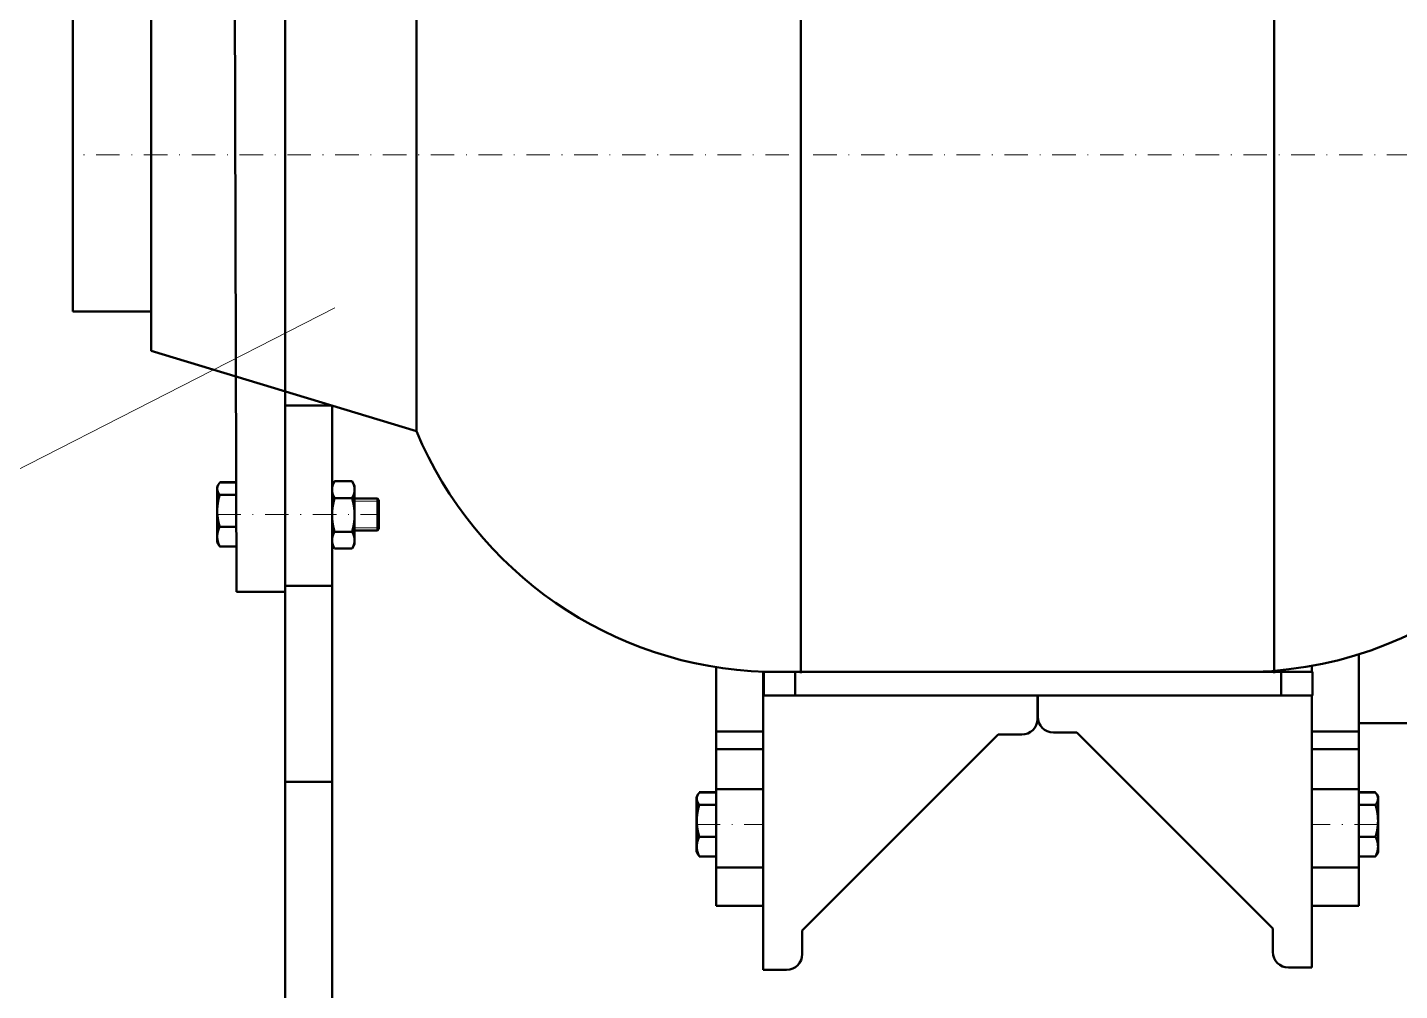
# Model space of a CAD drawing. Header units: inches. Extents: x -122986 to 27550, y -4965 to 6170.
# Drawn here: x 2297.1 to 2472.2, y 565.4 to 688.3 of the extents above; entities that cross this region are included whole.
import ezdxf

# ---------------------------------------------------------------- set-up
doc = ezdxf.new("R2010")
doc.units = ezdxf.units.IN
doc.header["$LTSCALE"] = 2
doc.header["$MEASUREMENT"] = 0
doc.linetypes.add('DASHDOT', pattern=[1, 0.5, -0.25, 0, -0.25])
for name, color, linetype, lineweight in [('1 mãnh', 7, 'Continuous', 5), ('1 Đường Tâm', 50, 'DASHDOT', 9), ('1 Đậm', 7, 'Continuous', 50)]:
    doc.layers.add(name, color=color, linetype=linetype, lineweight=lineweight)

msp = doc.modelspace()

# ---------------------------------------------------------------- linework, layer by layer
at = {"layer": '1 mãnh', "lineweight": 13, "ltscale": 15}
msp.add_line((2336.362, 652.493), (2239.22, 602.851), dxfattribs=at)
at = {"layer": '1 mãnh', "lineweight": 13}
for p, q in [((2341.983, 627.829), (2338.877, 627.829)), ((2341.983, 624.412), (2338.877, 624.412))]:
    msp.add_line(p, q, dxfattribs=at)
at = {"layer": '1 Đường Tâm', "lineweight": 9, "ltscale": 3}
for p, q in [((2565.095, 672.01), (2302.908, 672.01)), ((2321.347, 626.121), (2341.983, 626.121)), ((2382.504, 586.575), (2391.002, 586.575)), ((2469.463, 586.575), (2461.037, 586.575))]:
    msp.add_line(p, q, dxfattribs=at)
at = {"layer": '1 Đậm', "lineweight": 50}
for p, q in [((2395.797, 605.892), (2395.797, 737.842)), ((2456.207, 605.892), (2456.207, 737.842)), ((2330.002, 617.01), (2330.002, 727.01)), ((2312.908, 647.01), (2312.908, 697.01)), ((2302.908, 652.01), (2302.908, 692.01)), ((2302.908, 652.01), (2312.908, 652.01)), ((2336.002, 617.01), (2336.002, 640.01)), ((2336.33, 630.352), (2335.999, 629.777)), ((2338.545, 630.352), (2336.33, 630.352)), ((2338.545, 630.352), (2338.877, 629.777)), ((2321.515, 629.966), (2321.347, 629.674)), ((2321.347, 629.405), (2321.347, 629.674)), ((2321.347, 629.405), (2321.347, 626.588)), ((2321.664, 630.224), (2323.784, 630.224)), ((2321.664, 630.189), (2323.784, 630.189)), ((2321.664, 628.622), (2323.784, 628.622)), ((2338.877, 629.777), (2338.877, 629.28)), ((2338.877, 629.28), (2338.877, 626.063)), ((2338.545, 628.207), (2336.33, 628.207)), ((2341.78, 628.157), (2338.877, 628.157)), ((2341.983, 627.953), (2341.78, 628.157)), ((2341.78, 624.084), (2341.78, 628.157)), ((2341.983, 627.953), (2341.983, 624.288)), ((2321.347, 626.588), (2321.347, 623.303)), ((2338.877, 626.063), (2338.877, 622.847)), ((2321.347, 623.303), (2321.347, 622.567)), ((2321.664, 624.554), (2323.784, 624.554)), ((2338.545, 623.919), (2336.33, 623.919)), ((2338.877, 624.084), (2341.78, 624.084)), ((2341.78, 624.084), (2341.983, 624.288)), ((2321.347, 622.567), (2321.515, 622.275)), ((2321.664, 622.053), (2323.784, 622.053)), ((2321.664, 622.017), (2323.784, 622.017)), ((2335.999, 622.35), (2336.33, 621.775)), ((2338.545, 621.775), (2336.33, 621.775)), ((2338.877, 622.35), (2338.545, 621.775)), ((2338.877, 622.35), (2338.877, 622.847)), ((2336.002, 617.01), (2330.002, 617.01)), ((2330.002, 592.01), (2330.002, 617.01)), ((2336.002, 592.01), (2336.002, 617.01)), ((2467.002, 608.282), (2467.002, 598.443)), ((2385.002, 606.638), (2385.002, 598.443)), ((2391.002, 606.045), (2391.002, 603.035)), ((2391.103, 603.035), (2391.103, 606.035)), ((2391.103, 606.035), (2395.103, 606.035)), ((2395.103, 606.035), (2395.103, 603.035)), ((2395.103, 606.035), (2457.103, 606.035)), ((2457.103, 603.035), (2457.103, 606.035)), ((2457.103, 606.035), (2461.103, 606.035)), ((2461.002, 606.808), (2461.002, 606.035)), ((2461.103, 606.035), (2461.103, 603.035)), ((2391.002, 603.035), (2391.002, 568.035)), ((2391.002, 603.035), (2391.103, 603.035)), ((2395.103, 603.035), (2391.103, 603.035)), ((2395.103, 603.035), (2457.103, 603.035)), ((2426.002, 603.035), (2426.002, 600.035)), ((2426.037, 603.035), (2426.037, 600.312)), ((2461.103, 603.035), (2457.103, 603.035)), ((2461.037, 603.035), (2461.037, 568.312)), ((2467.002, 599.51), (2476.002, 599.51)), ((2391.002, 598.443), (2385.002, 598.443)), ((2385.002, 598.443), (2385.002, 596.992)), ((2421.002, 598.035), (2396.002, 573.035)), ((2421.002, 598.035), (2424.002, 598.035)), ((2428.037, 598.312), (2431.037, 598.312)), ((2456.037, 573.312), (2431.037, 598.312)), ((2467.002, 598.443), (2461.037, 598.443)), ((2467.002, 598.443), (2467.002, 596.992)), ((2385.002, 596.992), (2385.002, 596.174)), ((2391.002, 596.174), (2385.002, 596.174)), ((2385.002, 596.174), (2385.002, 591.083)), ((2467.002, 596.174), (2461.037, 596.174)), ((2467.002, 596.992), (2467.002, 596.174)), ((2467.002, 596.174), (2467.002, 591.083)), ((2336.002, 592.01), (2330.002, 592.01)), ((2330.002, 562.742), (2330.002, 592.01)), ((2336.002, 562.742), (2336.002, 592.01)), ((2382.504, 586.075), (2382.504, 590.075)), ((2382.709, 590.421), (2382.54, 590.129)), ((2382.54, 589.86), (2382.54, 590.129)), ((2382.858, 590.679), (2384.977, 590.679)), ((2382.858, 590.643), (2384.977, 590.643)), ((2384.977, 590.679), (2384.977, 590.643)), ((2391.002, 591.083), (2385.002, 591.083)), ((2385.002, 591.083), (2385.002, 581.085)), ((2467.002, 591.083), (2461.037, 591.083)), ((2467.002, 591.083), (2467.002, 581.085)), ((2467.026, 590.679), (2467.026, 590.643)), ((2469.146, 590.679), (2467.026, 590.679)), ((2469.146, 590.643), (2467.026, 590.643)), ((2469.295, 590.421), (2469.463, 590.129)), ((2469.463, 589.86), (2469.463, 590.129)), ((2382.54, 589.86), (2382.54, 587.042)), ((2382.858, 589.077), (2384.977, 589.077)), ((2469.146, 589.077), (2467.026, 589.077)), ((2469.463, 589.86), (2469.463, 587.042)), ((2382.54, 587.042), (2382.54, 583.758)), ((2469.463, 587.042), (2469.463, 583.758)), ((2382.504, 583.075), (2382.504, 586.075)), ((2382.858, 585.008), (2384.977, 585.008)), ((2469.146, 585.008), (2467.026, 585.008)), ((2382.54, 583.758), (2382.54, 583.022)), ((2469.463, 583.758), (2469.463, 583.022)), ((2382.54, 583.022), (2382.709, 582.73)), ((2382.858, 582.507), (2384.977, 582.507)), ((2382.858, 582.472), (2384.977, 582.472)), ((2384.977, 582.507), (2384.977, 582.472)), ((2467.026, 582.507), (2467.026, 582.472)), ((2469.146, 582.507), (2467.026, 582.507)), ((2469.146, 582.472), (2467.026, 582.472)), ((2469.463, 583.022), (2469.295, 582.73)), ((2391.002, 581.085), (2385.002, 581.085)), ((2385.002, 581.085), (2385.002, 576.178)), ((2467.002, 581.085), (2461.037, 581.085)), ((2467.002, 581.085), (2467.002, 576.178)), ((2385.002, 576.177), (2391.002, 576.177)), ((2461.037, 576.177), (2467.002, 576.177)), ((2396.002, 570.035), (2396.002, 573.035)), ((2456.037, 573.312), (2456.037, 570.312)), ((2391.002, 568.035), (2394.002, 568.035)), ((2461.037, 568.312), (2458.037, 568.312))]:
    msp.add_line(p, q, dxfattribs=at)
at = {"layer": '1 Đậm', "lineweight": 50, "ltscale": 15}
for q in [(2323.51, 727.748), (2329.915, 616.255)]:
    msp.add_line((2323.823, 616.238), q, dxfattribs=at)
at = {"layer": '1 Đậm', "ltscale": 15}
for p, q in [((2346.767, 707.273), (2346.767, 636.747)), ((2312.908, 647.01), (2346.767, 636.747)), ((2336.002, 640.01), (2330.002, 640.01))]:
    msp.add_line(p, q, dxfattribs=at)
at = {"layer": '1 Đậm', "lineweight": 50}
for points in [[(2335.999, 629.28), (2335.999, 629.301), (2335.999, 629.323), (2336, 629.345), (2336.001, 629.367), (2336.002, 629.389), (2336.004, 629.411), (2336.006, 629.433), (2336.008, 629.454), (2336.011, 629.476), (2336.013, 629.498), (2336.017, 629.52), (2336.02, 629.541), (2336.024, 629.563), (2336.027, 629.585), (2336.032, 629.606), (2336.036, 629.628), (2336.041, 629.65), (2336.046, 629.671), (2336.051, 629.693), (2336.057, 629.714), (2336.063, 629.736), (2336.069, 629.757), (2336.075, 629.779), (2336.081, 629.8), (2336.088, 629.822), (2336.095, 629.843), (2336.103, 629.865), (2336.11, 629.886), (2336.118, 629.907), (2336.126, 629.929), (2336.134, 629.95), (2336.143, 629.971), (2336.151, 629.993), (2336.16, 630.014), (2336.169, 630.035), (2336.179, 630.056), (2336.188, 630.077), (2336.198, 630.099), (2336.208, 630.12), (2336.218, 630.141), (2336.229, 630.162), (2336.239, 630.183), (2336.25, 630.204), (2336.261, 630.225), (2336.272, 630.246), (2336.283, 630.268), (2336.295, 630.289), (2336.307, 630.31), (2336.318, 630.331), (2336.33, 630.352)], [(2338.877, 629.28), (2338.877, 629.301), (2338.876, 629.323), (2338.876, 629.345), (2338.875, 629.367), (2338.873, 629.389), (2338.872, 629.411), (2338.87, 629.433), (2338.868, 629.454), (2338.865, 629.476), (2338.862, 629.498), (2338.859, 629.52), (2338.856, 629.541), (2338.852, 629.563), (2338.848, 629.585), (2338.844, 629.606), (2338.84, 629.628), (2338.835, 629.65), (2338.83, 629.671), (2338.825, 629.693), (2338.819, 629.714), (2338.813, 629.736), (2338.807, 629.757), (2338.801, 629.779), (2338.794, 629.8), (2338.787, 629.822), (2338.78, 629.843), (2338.773, 629.865), (2338.766, 629.886), (2338.758, 629.907), (2338.75, 629.929), (2338.742, 629.95), (2338.733, 629.971), (2338.724, 629.993), (2338.715, 630.014), (2338.706, 630.035), (2338.697, 630.056), (2338.687, 630.077), (2338.678, 630.099), (2338.668, 630.12), (2338.658, 630.141), (2338.647, 630.162), (2338.637, 630.183), (2338.626, 630.204), (2338.615, 630.225), (2338.604, 630.246), (2338.592, 630.268), (2338.581, 630.289), (2338.569, 630.31), (2338.557, 630.331), (2338.545, 630.352)], [(2321.347, 629.405), (2321.347, 629.421), (2321.347, 629.437), (2321.348, 629.453), (2321.349, 629.469), (2321.35, 629.484), (2321.352, 629.5), (2321.354, 629.516), (2321.356, 629.532), (2321.358, 629.548), (2321.361, 629.564), (2321.364, 629.579), (2321.367, 629.595), (2321.37, 629.611), (2321.374, 629.627), (2321.378, 629.643), (2321.382, 629.658), (2321.387, 629.674), (2321.391, 629.69), (2321.396, 629.706), (2321.402, 629.721), (2321.407, 629.737), (2321.413, 629.753), (2321.419, 629.768), (2321.425, 629.784), (2321.432, 629.8), (2321.439, 629.816), (2321.446, 629.831), (2321.453, 629.847), (2321.46, 629.863), (2321.468, 629.878), (2321.476, 629.894), (2321.484, 629.91), (2321.492, 629.925), (2321.501, 629.941), (2321.51, 629.956), (2321.519, 629.972), (2321.528, 629.988), (2321.537, 630.003), (2321.547, 630.019), (2321.557, 630.034), (2321.567, 630.05), (2321.577, 630.066), (2321.587, 630.081), (2321.598, 630.096), (2321.608, 630.112), (2321.619, 630.127), (2321.63, 630.143), (2321.641, 630.158), (2321.653, 630.173), (2321.664, 630.189)], [(2321.347, 629.405), (2321.347, 629.389), (2321.347, 629.373), (2321.348, 629.357), (2321.349, 629.341), (2321.35, 629.326), (2321.352, 629.31), (2321.354, 629.294), (2321.356, 629.278), (2321.358, 629.262), (2321.361, 629.246), (2321.364, 629.23), (2321.367, 629.214), (2321.371, 629.198), (2321.374, 629.182), (2321.378, 629.166), (2321.383, 629.15), (2321.387, 629.134), (2321.392, 629.118), (2321.397, 629.102), (2321.403, 629.086), (2321.408, 629.071), (2321.414, 629.055), (2321.42, 629.039), (2321.426, 629.023), (2321.433, 629.008), (2321.44, 628.992), (2321.447, 628.976), (2321.454, 628.961), (2321.462, 628.945), (2321.469, 628.929), (2321.477, 628.914), (2321.485, 628.898), (2321.494, 628.883), (2321.502, 628.867), (2321.511, 628.852), (2321.52, 628.836), (2321.529, 628.821), (2321.538, 628.805), (2321.548, 628.79), (2321.557, 628.774), (2321.567, 628.759), (2321.577, 628.744), (2321.588, 628.728), (2321.598, 628.713), (2321.609, 628.698), (2321.619, 628.683), (2321.63, 628.667), (2321.642, 628.652), (2321.653, 628.637), (2321.664, 628.622)], [(2321.347, 626.588), (2321.347, 626.629), (2321.347, 626.671), (2321.348, 626.712), (2321.349, 626.754), (2321.35, 626.795), (2321.352, 626.837), (2321.354, 626.878), (2321.356, 626.919), (2321.358, 626.961), (2321.361, 627.002), (2321.364, 627.043), (2321.367, 627.085), (2321.371, 627.126), (2321.374, 627.167), (2321.378, 627.208), (2321.383, 627.249), (2321.387, 627.29), (2321.392, 627.331), (2321.397, 627.372), (2321.402, 627.413), (2321.408, 627.453), (2321.414, 627.494), (2321.42, 627.535), (2321.426, 627.576), (2321.432, 627.616), (2321.439, 627.657), (2321.446, 627.698), (2321.453, 627.738), (2321.461, 627.779), (2321.469, 627.819), (2321.476, 627.86), (2321.484, 627.9), (2321.493, 627.94), (2321.501, 627.981), (2321.51, 628.021), (2321.519, 628.061), (2321.528, 628.101), (2321.538, 628.142), (2321.547, 628.182), (2321.557, 628.222), (2321.567, 628.262), (2321.577, 628.302), (2321.587, 628.342), (2321.598, 628.382), (2321.608, 628.422), (2321.619, 628.462), (2321.63, 628.502), (2321.641, 628.542), (2321.653, 628.582), (2321.664, 628.622)], [(2336.33, 628.207), (2336.318, 628.229), (2336.306, 628.25), (2336.295, 628.271), (2336.283, 628.292), (2336.272, 628.313), (2336.261, 628.334), (2336.25, 628.355), (2336.239, 628.376), (2336.228, 628.397), (2336.218, 628.419), (2336.208, 628.44), (2336.198, 628.461), (2336.188, 628.482), (2336.178, 628.503), (2336.169, 628.525), (2336.16, 628.546), (2336.151, 628.567), (2336.142, 628.588), (2336.134, 628.61), (2336.126, 628.631), (2336.118, 628.652), (2336.11, 628.674), (2336.102, 628.695), (2336.095, 628.717), (2336.088, 628.738), (2336.081, 628.759), (2336.075, 628.781), (2336.068, 628.802), (2336.062, 628.824), (2336.057, 628.845), (2336.051, 628.867), (2336.046, 628.888), (2336.041, 628.91), (2336.036, 628.932), (2336.032, 628.953), (2336.027, 628.975), (2336.023, 628.996), (2336.02, 629.018), (2336.017, 629.04), (2336.013, 629.061), (2336.011, 629.083), (2336.008, 629.105), (2336.006, 629.127), (2336.004, 629.148), (2336.002, 629.17), (2336.001, 629.192), (2336, 629.214), (2335.999, 629.236), (2335.999, 629.258), (2335.999, 629.28)], [(2338.545, 628.207), (2338.557, 628.229), (2338.569, 628.25), (2338.581, 628.271), (2338.592, 628.292), (2338.604, 628.313), (2338.615, 628.334), (2338.626, 628.355), (2338.637, 628.376), (2338.647, 628.397), (2338.658, 628.419), (2338.668, 628.44), (2338.678, 628.461), (2338.688, 628.482), (2338.697, 628.503), (2338.707, 628.525), (2338.716, 628.546), (2338.725, 628.567), (2338.733, 628.588), (2338.742, 628.61), (2338.75, 628.631), (2338.758, 628.652), (2338.766, 628.674), (2338.773, 628.695), (2338.781, 628.717), (2338.788, 628.738), (2338.794, 628.759), (2338.801, 628.781), (2338.807, 628.802), (2338.813, 628.824), (2338.819, 628.845), (2338.825, 628.867), (2338.83, 628.888), (2338.835, 628.91), (2338.84, 628.932), (2338.844, 628.953), (2338.848, 628.975), (2338.852, 628.996), (2338.856, 629.018), (2338.859, 629.04), (2338.862, 629.061), (2338.865, 629.083), (2338.868, 629.105), (2338.87, 629.127), (2338.872, 629.148), (2338.873, 629.17), (2338.875, 629.192), (2338.876, 629.214), (2338.876, 629.236), (2338.877, 629.258), (2338.877, 629.28)], [(2335.999, 626.063), (2335.999, 626.107), (2335.999, 626.15), (2336, 626.194), (2336.001, 626.238), (2336.002, 626.281), (2336.004, 626.325), (2336.006, 626.368), (2336.008, 626.412), (2336.011, 626.456), (2336.013, 626.499), (2336.017, 626.543), (2336.02, 626.587), (2336.024, 626.631), (2336.028, 626.675), (2336.032, 626.718), (2336.036, 626.762), (2336.041, 626.805), (2336.046, 626.849), (2336.051, 626.892), (2336.057, 626.936), (2336.063, 626.979), (2336.069, 627.022), (2336.075, 627.065), (2336.082, 627.108), (2336.089, 627.151), (2336.096, 627.194), (2336.103, 627.237), (2336.111, 627.28), (2336.119, 627.323), (2336.127, 627.365), (2336.135, 627.408), (2336.143, 627.451), (2336.152, 627.493), (2336.161, 627.536), (2336.17, 627.578), (2336.18, 627.62), (2336.189, 627.663), (2336.199, 627.705), (2336.209, 627.747), (2336.219, 627.789), (2336.229, 627.831), (2336.24, 627.873), (2336.25, 627.915), (2336.261, 627.957), (2336.272, 627.999), (2336.284, 628.041), (2336.295, 628.082), (2336.307, 628.124), (2336.318, 628.166), (2336.33, 628.207)], [(2338.877, 626.063), (2338.877, 626.107), (2338.876, 626.15), (2338.876, 626.194), (2338.875, 626.238), (2338.873, 626.281), (2338.872, 626.325), (2338.87, 626.368), (2338.868, 626.412), (2338.865, 626.456), (2338.862, 626.499), (2338.859, 626.543), (2338.856, 626.587), (2338.852, 626.631), (2338.848, 626.675), (2338.844, 626.718), (2338.839, 626.762), (2338.835, 626.805), (2338.83, 626.849), (2338.824, 626.892), (2338.819, 626.936), (2338.813, 626.979), (2338.807, 627.022), (2338.8, 627.065), (2338.794, 627.108), (2338.787, 627.151), (2338.78, 627.194), (2338.772, 627.237), (2338.765, 627.28), (2338.757, 627.323), (2338.749, 627.365), (2338.741, 627.408), (2338.732, 627.451), (2338.724, 627.493), (2338.715, 627.536), (2338.706, 627.578), (2338.696, 627.62), (2338.687, 627.663), (2338.677, 627.705), (2338.667, 627.747), (2338.657, 627.789), (2338.646, 627.831), (2338.636, 627.873), (2338.625, 627.915), (2338.614, 627.957), (2338.603, 627.999), (2338.592, 628.041), (2338.581, 628.082), (2338.569, 628.124), (2338.557, 628.166), (2338.545, 628.207)], [(2321.664, 624.554), (2321.653, 624.594), (2321.641, 624.633), (2321.63, 624.673), (2321.619, 624.713), (2321.608, 624.754), (2321.597, 624.794), (2321.587, 624.834), (2321.577, 624.874), (2321.567, 624.914), (2321.557, 624.954), (2321.547, 624.994), (2321.537, 625.035), (2321.528, 625.075), (2321.519, 625.115), (2321.51, 625.155), (2321.501, 625.196), (2321.493, 625.236), (2321.484, 625.276), (2321.476, 625.317), (2321.468, 625.357), (2321.461, 625.398), (2321.453, 625.438), (2321.446, 625.479), (2321.439, 625.52), (2321.432, 625.56), (2321.426, 625.601), (2321.419, 625.642), (2321.413, 625.682), (2321.408, 625.723), (2321.402, 625.764), (2321.397, 625.805), (2321.392, 625.845), (2321.387, 625.886), (2321.382, 625.927), (2321.378, 625.968), (2321.374, 626.009), (2321.37, 626.05), (2321.367, 626.091), (2321.364, 626.133), (2321.361, 626.174), (2321.358, 626.215), (2321.356, 626.256), (2321.354, 626.298), (2321.352, 626.339), (2321.35, 626.38), (2321.349, 626.422), (2321.348, 626.463), (2321.347, 626.505), (2321.347, 626.546), (2321.347, 626.588)], [(2336.33, 623.919), (2336.318, 623.961), (2336.307, 624.003), (2336.295, 624.045), (2336.283, 624.087), (2336.272, 624.129), (2336.261, 624.171), (2336.25, 624.214), (2336.239, 624.256), (2336.229, 624.298), (2336.218, 624.341), (2336.208, 624.384), (2336.198, 624.426), (2336.188, 624.469), (2336.178, 624.512), (2336.169, 624.554), (2336.16, 624.597), (2336.151, 624.64), (2336.142, 624.683), (2336.134, 624.726), (2336.125, 624.769), (2336.117, 624.811), (2336.109, 624.854), (2336.102, 624.897), (2336.095, 624.94), (2336.088, 624.983), (2336.081, 625.026), (2336.074, 625.069), (2336.068, 625.112), (2336.062, 625.155), (2336.056, 625.198), (2336.051, 625.241), (2336.045, 625.284), (2336.04, 625.327), (2336.036, 625.37), (2336.031, 625.414), (2336.027, 625.457), (2336.023, 625.5), (2336.02, 625.543), (2336.016, 625.586), (2336.013, 625.63), (2336.011, 625.673), (2336.008, 625.716), (2336.006, 625.76), (2336.004, 625.803), (2336.002, 625.846), (2336.001, 625.89), (2336, 625.933), (2335.999, 625.976), (2335.999, 626.02), (2335.999, 626.063)], [(2338.545, 623.919), (2338.557, 623.961), (2338.569, 624.003), (2338.581, 624.045), (2338.592, 624.087), (2338.604, 624.129), (2338.615, 624.171), (2338.626, 624.214), (2338.637, 624.256), (2338.647, 624.298), (2338.658, 624.341), (2338.668, 624.384), (2338.678, 624.426), (2338.688, 624.469), (2338.697, 624.512), (2338.707, 624.554), (2338.716, 624.597), (2338.725, 624.64), (2338.734, 624.683), (2338.742, 624.726), (2338.75, 624.769), (2338.758, 624.811), (2338.766, 624.854), (2338.774, 624.897), (2338.781, 624.94), (2338.788, 624.983), (2338.795, 625.026), (2338.801, 625.069), (2338.808, 625.112), (2338.814, 625.155), (2338.82, 625.198), (2338.825, 625.241), (2338.83, 625.284), (2338.835, 625.327), (2338.84, 625.37), (2338.844, 625.414), (2338.849, 625.457), (2338.852, 625.5), (2338.856, 625.543), (2338.859, 625.586), (2338.862, 625.63), (2338.865, 625.673), (2338.868, 625.716), (2338.87, 625.76), (2338.872, 625.803), (2338.873, 625.846), (2338.875, 625.89), (2338.876, 625.933), (2338.876, 625.976), (2338.877, 626.02), (2338.877, 626.063)], [(2321.347, 623.303), (2321.347, 623.329), (2321.347, 623.354), (2321.348, 623.38), (2321.349, 623.405), (2321.35, 623.431), (2321.352, 623.456), (2321.354, 623.482), (2321.356, 623.507), (2321.358, 623.532), (2321.361, 623.558), (2321.364, 623.583), (2321.367, 623.609), (2321.371, 623.634), (2321.374, 623.659), (2321.378, 623.684), (2321.383, 623.71), (2321.387, 623.735), (2321.392, 623.76), (2321.397, 623.785), (2321.402, 623.81), (2321.408, 623.835), (2321.414, 623.86), (2321.42, 623.886), (2321.426, 623.911), (2321.432, 623.936), (2321.439, 623.961), (2321.446, 623.985), (2321.453, 624.01), (2321.461, 624.035), (2321.469, 624.06), (2321.476, 624.085), (2321.484, 624.11), (2321.493, 624.135), (2321.501, 624.159), (2321.51, 624.184), (2321.519, 624.209), (2321.528, 624.234), (2321.538, 624.258), (2321.547, 624.283), (2321.557, 624.308), (2321.567, 624.333), (2321.577, 624.357), (2321.587, 624.382), (2321.598, 624.406), (2321.608, 624.431), (2321.619, 624.456), (2321.63, 624.48), (2321.641, 624.505), (2321.653, 624.529), (2321.664, 624.554)], [(2321.664, 622.053), (2321.653, 622.077), (2321.641, 622.102), (2321.63, 622.126), (2321.619, 622.151), (2321.608, 622.175), (2321.597, 622.2), (2321.587, 622.225), (2321.577, 622.249), (2321.567, 622.274), (2321.557, 622.299), (2321.547, 622.323), (2321.537, 622.348), (2321.528, 622.373), (2321.519, 622.398), (2321.51, 622.423), (2321.501, 622.447), (2321.493, 622.472), (2321.484, 622.497), (2321.476, 622.522), (2321.468, 622.547), (2321.461, 622.572), (2321.453, 622.597), (2321.446, 622.621), (2321.439, 622.646), (2321.432, 622.671), (2321.426, 622.696), (2321.419, 622.721), (2321.413, 622.746), (2321.408, 622.771), (2321.402, 622.797), (2321.397, 622.822), (2321.392, 622.847), (2321.387, 622.872), (2321.382, 622.897), (2321.378, 622.922), (2321.374, 622.948), (2321.37, 622.973), (2321.367, 622.998), (2321.364, 623.023), (2321.361, 623.049), (2321.358, 623.074), (2321.356, 623.099), (2321.354, 623.125), (2321.352, 623.15), (2321.35, 623.176), (2321.349, 623.201), (2321.348, 623.226), (2321.347, 623.252), (2321.347, 623.278), (2321.347, 623.303)], [(2335.999, 622.847), (2335.999, 622.869), (2335.999, 622.891), (2336, 622.913), (2336.001, 622.935), (2336.002, 622.957), (2336.004, 622.978), (2336.006, 623), (2336.008, 623.022), (2336.011, 623.044), (2336.013, 623.066), (2336.017, 623.087), (2336.02, 623.109), (2336.024, 623.131), (2336.027, 623.152), (2336.032, 623.174), (2336.036, 623.196), (2336.041, 623.217), (2336.046, 623.239), (2336.051, 623.26), (2336.057, 623.282), (2336.063, 623.303), (2336.069, 623.325), (2336.075, 623.346), (2336.081, 623.368), (2336.088, 623.389), (2336.095, 623.411), (2336.103, 623.432), (2336.11, 623.454), (2336.118, 623.475), (2336.126, 623.496), (2336.134, 623.518), (2336.143, 623.539), (2336.151, 623.56), (2336.16, 623.581), (2336.169, 623.603), (2336.179, 623.624), (2336.188, 623.645), (2336.198, 623.666), (2336.208, 623.687), (2336.218, 623.709), (2336.229, 623.73), (2336.239, 623.751), (2336.25, 623.772), (2336.261, 623.793), (2336.272, 623.814), (2336.283, 623.835), (2336.295, 623.856), (2336.307, 623.877), (2336.318, 623.898), (2336.33, 623.919)], [(2338.877, 622.847), (2338.877, 622.869), (2338.876, 622.891), (2338.876, 622.913), (2338.875, 622.935), (2338.873, 622.957), (2338.872, 622.978), (2338.87, 623), (2338.868, 623.022), (2338.865, 623.044), (2338.862, 623.066), (2338.859, 623.087), (2338.856, 623.109), (2338.852, 623.131), (2338.848, 623.152), (2338.844, 623.174), (2338.84, 623.196), (2338.835, 623.217), (2338.83, 623.239), (2338.825, 623.26), (2338.819, 623.282), (2338.813, 623.303), (2338.807, 623.325), (2338.801, 623.346), (2338.794, 623.368), (2338.787, 623.389), (2338.78, 623.411), (2338.773, 623.432), (2338.766, 623.454), (2338.758, 623.475), (2338.75, 623.496), (2338.742, 623.518), (2338.733, 623.539), (2338.724, 623.56), (2338.715, 623.581), (2338.706, 623.603), (2338.697, 623.624), (2338.687, 623.645), (2338.678, 623.666), (2338.668, 623.687), (2338.658, 623.709), (2338.647, 623.73), (2338.637, 623.751), (2338.626, 623.772), (2338.615, 623.793), (2338.604, 623.814), (2338.592, 623.835), (2338.581, 623.856), (2338.569, 623.877), (2338.557, 623.898), (2338.545, 623.919)], [(2321.512, 622.28), (2321.515, 622.276), (2321.517, 622.271), (2321.52, 622.267), (2321.523, 622.262), (2321.525, 622.257), (2321.528, 622.253), (2321.531, 622.248), (2321.534, 622.244), (2321.536, 622.239), (2321.539, 622.234), (2321.542, 622.23), (2321.545, 622.225), (2321.548, 622.221), (2321.551, 622.216), (2321.554, 622.212), (2321.556, 622.207), (2321.559, 622.202), (2321.562, 622.198), (2321.565, 622.193), (2321.568, 622.189), (2321.571, 622.184), (2321.574, 622.18), (2321.577, 622.175), (2321.58, 622.17), (2321.583, 622.166), (2321.586, 622.161), (2321.589, 622.157), (2321.592, 622.152), (2321.596, 622.148), (2321.599, 622.143), (2321.602, 622.139), (2321.605, 622.134), (2321.608, 622.13), (2321.611, 622.125), (2321.615, 622.12), (2321.618, 622.116), (2321.621, 622.111), (2321.624, 622.107), (2321.627, 622.102), (2321.631, 622.098), (2321.634, 622.093), (2321.637, 622.089), (2321.641, 622.084), (2321.644, 622.08), (2321.647, 622.075), (2321.651, 622.071), (2321.654, 622.066), (2321.657, 622.062), (2321.661, 622.057), (2321.664, 622.053)], [(2336.33, 621.775), (2336.318, 621.796), (2336.306, 621.817), (2336.295, 621.838), (2336.283, 621.859), (2336.272, 621.88), (2336.261, 621.902), (2336.25, 621.923), (2336.239, 621.944), (2336.228, 621.965), (2336.218, 621.986), (2336.208, 622.007), (2336.198, 622.029), (2336.188, 622.05), (2336.178, 622.071), (2336.169, 622.092), (2336.16, 622.113), (2336.151, 622.135), (2336.142, 622.156), (2336.134, 622.177), (2336.126, 622.199), (2336.118, 622.22), (2336.11, 622.241), (2336.102, 622.263), (2336.095, 622.284), (2336.088, 622.306), (2336.081, 622.327), (2336.075, 622.348), (2336.068, 622.37), (2336.062, 622.391), (2336.057, 622.413), (2336.051, 622.434), (2336.046, 622.456), (2336.041, 622.478), (2336.036, 622.499), (2336.032, 622.521), (2336.027, 622.542), (2336.023, 622.564), (2336.02, 622.586), (2336.017, 622.607), (2336.013, 622.629), (2336.011, 622.651), (2336.008, 622.672), (2336.006, 622.694), (2336.004, 622.716), (2336.002, 622.738), (2336.001, 622.76), (2336, 622.781), (2335.999, 622.803), (2335.999, 622.825), (2335.999, 622.847)], [(2338.545, 621.775), (2338.557, 621.796), (2338.569, 621.817), (2338.581, 621.838), (2338.592, 621.859), (2338.604, 621.88), (2338.615, 621.902), (2338.626, 621.923), (2338.637, 621.944), (2338.647, 621.965), (2338.658, 621.986), (2338.668, 622.007), (2338.678, 622.029), (2338.688, 622.05), (2338.697, 622.071), (2338.707, 622.092), (2338.716, 622.113), (2338.725, 622.135), (2338.733, 622.156), (2338.742, 622.177), (2338.75, 622.199), (2338.758, 622.22), (2338.766, 622.241), (2338.773, 622.263), (2338.781, 622.284), (2338.788, 622.306), (2338.794, 622.327), (2338.801, 622.348), (2338.807, 622.37), (2338.813, 622.391), (2338.819, 622.413), (2338.825, 622.434), (2338.83, 622.456), (2338.835, 622.478), (2338.84, 622.499), (2338.844, 622.521), (2338.848, 622.542), (2338.852, 622.564), (2338.856, 622.586), (2338.859, 622.607), (2338.862, 622.629), (2338.865, 622.651), (2338.868, 622.672), (2338.87, 622.694), (2338.872, 622.716), (2338.873, 622.738), (2338.875, 622.76), (2338.876, 622.781), (2338.876, 622.803), (2338.877, 622.825), (2338.877, 622.847)], [(2382.54, 589.86), (2382.54, 589.876), (2382.541, 589.892), (2382.542, 589.908), (2382.543, 589.923), (2382.544, 589.939), (2382.545, 589.955), (2382.547, 589.971), (2382.549, 589.987), (2382.552, 590.003), (2382.554, 590.018), (2382.557, 590.034), (2382.56, 590.05), (2382.564, 590.066), (2382.567, 590.082), (2382.571, 590.097), (2382.576, 590.113), (2382.58, 590.129), (2382.585, 590.145), (2382.59, 590.16), (2382.595, 590.176), (2382.601, 590.192), (2382.607, 590.208), (2382.613, 590.223), (2382.619, 590.239), (2382.625, 590.255), (2382.632, 590.27), (2382.639, 590.286), (2382.646, 590.302), (2382.654, 590.317), (2382.661, 590.333), (2382.669, 590.349), (2382.677, 590.364), (2382.686, 590.38), (2382.694, 590.396), (2382.703, 590.411), (2382.712, 590.427), (2382.721, 590.443), (2382.731, 590.458), (2382.74, 590.474), (2382.75, 590.489), (2382.76, 590.505), (2382.77, 590.52), (2382.781, 590.536), (2382.791, 590.551), (2382.802, 590.567), (2382.813, 590.582), (2382.824, 590.597), (2382.835, 590.613), (2382.846, 590.628), (2382.858, 590.643)], [(2469.463, 589.86), (2469.463, 589.876), (2469.463, 589.892), (2469.462, 589.908), (2469.461, 589.923), (2469.46, 589.939), (2469.458, 589.955), (2469.456, 589.971), (2469.454, 589.987), (2469.452, 590.003), (2469.449, 590.018), (2469.446, 590.034), (2469.443, 590.05), (2469.44, 590.066), (2469.436, 590.082), (2469.432, 590.097), (2469.428, 590.113), (2469.423, 590.129), (2469.419, 590.145), (2469.414, 590.16), (2469.408, 590.176), (2469.403, 590.192), (2469.397, 590.208), (2469.391, 590.223), (2469.385, 590.239), (2469.378, 590.255), (2469.371, 590.27), (2469.364, 590.286), (2469.357, 590.302), (2469.35, 590.317), (2469.342, 590.333), (2469.334, 590.349), (2469.326, 590.364), (2469.318, 590.38), (2469.309, 590.396), (2469.3, 590.411), (2469.291, 590.427), (2469.282, 590.443), (2469.273, 590.458), (2469.263, 590.474), (2469.253, 590.489), (2469.243, 590.505), (2469.233, 590.52), (2469.223, 590.536), (2469.212, 590.551), (2469.202, 590.567), (2469.191, 590.582), (2469.18, 590.597), (2469.169, 590.613), (2469.157, 590.628), (2469.146, 590.643)], [(2382.54, 589.86), (2382.54, 589.844), (2382.541, 589.828), (2382.542, 589.812), (2382.543, 589.796), (2382.544, 589.78), (2382.545, 589.764), (2382.547, 589.749), (2382.549, 589.733), (2382.552, 589.717), (2382.554, 589.701), (2382.557, 589.685), (2382.561, 589.669), (2382.564, 589.653), (2382.568, 589.637), (2382.572, 589.621), (2382.576, 589.605), (2382.581, 589.589), (2382.586, 589.573), (2382.591, 589.557), (2382.596, 589.541), (2382.602, 589.525), (2382.608, 589.51), (2382.614, 589.494), (2382.62, 589.478), (2382.627, 589.462), (2382.633, 589.447), (2382.64, 589.431), (2382.648, 589.415), (2382.655, 589.4), (2382.663, 589.384), (2382.671, 589.369), (2382.679, 589.353), (2382.687, 589.338), (2382.696, 589.322), (2382.704, 589.307), (2382.713, 589.291), (2382.722, 589.276), (2382.732, 589.26), (2382.741, 589.245), (2382.751, 589.229), (2382.761, 589.214), (2382.771, 589.199), (2382.781, 589.183), (2382.792, 589.168), (2382.802, 589.153), (2382.813, 589.137), (2382.824, 589.122), (2382.835, 589.107), (2382.846, 589.092), (2382.858, 589.077)], [(2382.54, 587.042), (2382.54, 587.084), (2382.541, 587.125), (2382.542, 587.167), (2382.543, 587.209), (2382.544, 587.25), (2382.545, 587.292), (2382.547, 587.333), (2382.549, 587.374), (2382.552, 587.416), (2382.554, 587.457), (2382.557, 587.498), (2382.561, 587.539), (2382.564, 587.581), (2382.568, 587.622), (2382.572, 587.663), (2382.576, 587.704), (2382.581, 587.745), (2382.585, 587.786), (2382.591, 587.827), (2382.596, 587.868), (2382.601, 587.908), (2382.607, 587.949), (2382.613, 587.99), (2382.619, 588.031), (2382.626, 588.071), (2382.633, 588.112), (2382.64, 588.152), (2382.647, 588.193), (2382.654, 588.233), (2382.662, 588.274), (2382.67, 588.314), (2382.678, 588.355), (2382.686, 588.395), (2382.695, 588.436), (2382.704, 588.476), (2382.713, 588.516), (2382.722, 588.556), (2382.731, 588.597), (2382.741, 588.637), (2382.75, 588.677), (2382.76, 588.717), (2382.77, 588.757), (2382.781, 588.797), (2382.791, 588.837), (2382.802, 588.877), (2382.813, 588.917), (2382.824, 588.957), (2382.835, 588.997), (2382.846, 589.037), (2382.858, 589.077)], [(2469.463, 589.86), (2469.463, 589.844), (2469.463, 589.828), (2469.462, 589.812), (2469.461, 589.796), (2469.46, 589.78), (2469.458, 589.764), (2469.456, 589.749), (2469.454, 589.733), (2469.452, 589.717), (2469.449, 589.701), (2469.446, 589.685), (2469.443, 589.669), (2469.439, 589.653), (2469.436, 589.637), (2469.432, 589.621), (2469.427, 589.605), (2469.423, 589.589), (2469.418, 589.573), (2469.413, 589.557), (2469.407, 589.541), (2469.402, 589.525), (2469.396, 589.51), (2469.39, 589.494), (2469.383, 589.478), (2469.377, 589.462), (2469.37, 589.447), (2469.363, 589.431), (2469.356, 589.415), (2469.348, 589.4), (2469.341, 589.384), (2469.333, 589.369), (2469.325, 589.353), (2469.316, 589.338), (2469.308, 589.322), (2469.299, 589.307), (2469.29, 589.291), (2469.281, 589.276), (2469.272, 589.26), (2469.262, 589.245), (2469.252, 589.229), (2469.243, 589.214), (2469.233, 589.199), (2469.222, 589.183), (2469.212, 589.168), (2469.201, 589.153), (2469.19, 589.137), (2469.18, 589.122), (2469.168, 589.107), (2469.157, 589.092), (2469.146, 589.077)], [(2469.463, 587.042), (2469.463, 587.084), (2469.463, 587.125), (2469.462, 587.167), (2469.461, 587.209), (2469.46, 587.25), (2469.458, 587.292), (2469.456, 587.333), (2469.454, 587.374), (2469.452, 587.416), (2469.449, 587.457), (2469.446, 587.498), (2469.443, 587.539), (2469.439, 587.581), (2469.436, 587.622), (2469.432, 587.663), (2469.427, 587.704), (2469.423, 587.745), (2469.418, 587.786), (2469.413, 587.827), (2469.408, 587.868), (2469.402, 587.908), (2469.396, 587.949), (2469.39, 587.99), (2469.384, 588.031), (2469.378, 588.071), (2469.371, 588.112), (2469.364, 588.152), (2469.357, 588.193), (2469.349, 588.233), (2469.341, 588.274), (2469.334, 588.314), (2469.325, 588.355), (2469.317, 588.395), (2469.309, 588.436), (2469.3, 588.476), (2469.291, 588.516), (2469.282, 588.556), (2469.272, 588.597), (2469.263, 588.637), (2469.253, 588.677), (2469.243, 588.717), (2469.233, 588.757), (2469.223, 588.797), (2469.212, 588.837), (2469.202, 588.877), (2469.191, 588.917), (2469.18, 588.957), (2469.169, 588.997), (2469.157, 589.037), (2469.146, 589.077)], [(2382.858, 585.008), (2382.846, 585.048), (2382.835, 585.088), (2382.824, 585.128), (2382.813, 585.168), (2382.802, 585.208), (2382.791, 585.248), (2382.781, 585.289), (2382.77, 585.329), (2382.76, 585.369), (2382.75, 585.409), (2382.74, 585.449), (2382.731, 585.489), (2382.721, 585.53), (2382.712, 585.57), (2382.703, 585.61), (2382.695, 585.651), (2382.686, 585.691), (2382.678, 585.731), (2382.67, 585.772), (2382.662, 585.812), (2382.654, 585.853), (2382.647, 585.893), (2382.64, 585.934), (2382.633, 585.974), (2382.626, 586.015), (2382.619, 586.056), (2382.613, 586.096), (2382.607, 586.137), (2382.601, 586.178), (2382.596, 586.219), (2382.59, 586.26), (2382.585, 586.3), (2382.581, 586.341), (2382.576, 586.382), (2382.572, 586.423), (2382.568, 586.464), (2382.564, 586.505), (2382.561, 586.546), (2382.557, 586.587), (2382.554, 586.629), (2382.552, 586.67), (2382.549, 586.711), (2382.547, 586.752), (2382.545, 586.794), (2382.544, 586.835), (2382.543, 586.876), (2382.542, 586.918), (2382.541, 586.959), (2382.54, 587.001), (2382.54, 587.042)], [(2469.146, 585.008), (2469.157, 585.048), (2469.169, 585.088), (2469.18, 585.128), (2469.191, 585.168), (2469.202, 585.208), (2469.212, 585.248), (2469.223, 585.289), (2469.233, 585.329), (2469.243, 585.369), (2469.253, 585.409), (2469.263, 585.449), (2469.273, 585.489), (2469.282, 585.53), (2469.291, 585.57), (2469.3, 585.61), (2469.309, 585.651), (2469.317, 585.691), (2469.326, 585.731), (2469.334, 585.772), (2469.342, 585.812), (2469.349, 585.853), (2469.357, 585.893), (2469.364, 585.934), (2469.371, 585.974), (2469.378, 586.015), (2469.384, 586.056), (2469.39, 586.096), (2469.397, 586.137), (2469.402, 586.178), (2469.408, 586.219), (2469.413, 586.26), (2469.418, 586.3), (2469.423, 586.341), (2469.427, 586.382), (2469.432, 586.423), (2469.436, 586.464), (2469.439, 586.505), (2469.443, 586.546), (2469.446, 586.587), (2469.449, 586.629), (2469.452, 586.67), (2469.454, 586.711), (2469.456, 586.752), (2469.458, 586.794), (2469.46, 586.835), (2469.461, 586.876), (2469.462, 586.918), (2469.463, 586.959), (2469.463, 587.001), (2469.463, 587.042)], [(2382.54, 583.758), (2382.54, 583.783), (2382.541, 583.809), (2382.542, 583.834), (2382.543, 583.86), (2382.544, 583.886), (2382.545, 583.911), (2382.547, 583.937), (2382.549, 583.962), (2382.552, 583.987), (2382.554, 584.013), (2382.557, 584.038), (2382.561, 584.063), (2382.564, 584.089), (2382.568, 584.114), (2382.572, 584.139), (2382.576, 584.165), (2382.581, 584.19), (2382.585, 584.215), (2382.591, 584.24), (2382.596, 584.265), (2382.601, 584.29), (2382.607, 584.315), (2382.613, 584.34), (2382.619, 584.365), (2382.626, 584.39), (2382.633, 584.415), (2382.64, 584.44), (2382.647, 584.465), (2382.654, 584.49), (2382.662, 584.515), (2382.67, 584.54), (2382.678, 584.565), (2382.686, 584.59), (2382.695, 584.614), (2382.704, 584.639), (2382.713, 584.664), (2382.722, 584.689), (2382.731, 584.713), (2382.741, 584.738), (2382.75, 584.763), (2382.76, 584.787), (2382.77, 584.812), (2382.781, 584.837), (2382.791, 584.861), (2382.802, 584.886), (2382.813, 584.91), (2382.824, 584.935), (2382.835, 584.959), (2382.846, 584.984), (2382.858, 585.008)], [(2469.463, 583.758), (2469.463, 583.783), (2469.463, 583.809), (2469.462, 583.834), (2469.461, 583.86), (2469.46, 583.886), (2469.458, 583.911), (2469.456, 583.937), (2469.454, 583.962), (2469.452, 583.987), (2469.449, 584.013), (2469.446, 584.038), (2469.443, 584.063), (2469.439, 584.089), (2469.436, 584.114), (2469.432, 584.139), (2469.427, 584.165), (2469.423, 584.19), (2469.418, 584.215), (2469.413, 584.24), (2469.408, 584.265), (2469.402, 584.29), (2469.396, 584.315), (2469.39, 584.34), (2469.384, 584.365), (2469.378, 584.39), (2469.371, 584.415), (2469.364, 584.44), (2469.357, 584.465), (2469.349, 584.49), (2469.341, 584.515), (2469.334, 584.54), (2469.325, 584.565), (2469.317, 584.59), (2469.309, 584.614), (2469.3, 584.639), (2469.291, 584.664), (2469.282, 584.689), (2469.272, 584.713), (2469.263, 584.738), (2469.253, 584.763), (2469.243, 584.787), (2469.233, 584.812), (2469.223, 584.837), (2469.212, 584.861), (2469.202, 584.886), (2469.191, 584.91), (2469.18, 584.935), (2469.169, 584.959), (2469.157, 584.984), (2469.146, 585.008)], [(2382.858, 582.507), (2382.846, 582.532), (2382.835, 582.557), (2382.824, 582.581), (2382.813, 582.606), (2382.802, 582.63), (2382.791, 582.655), (2382.781, 582.68), (2382.77, 582.704), (2382.76, 582.729), (2382.75, 582.754), (2382.74, 582.778), (2382.731, 582.803), (2382.721, 582.828), (2382.712, 582.853), (2382.703, 582.877), (2382.695, 582.902), (2382.686, 582.927), (2382.678, 582.952), (2382.67, 582.977), (2382.662, 583.002), (2382.654, 583.026), (2382.647, 583.051), (2382.64, 583.076), (2382.633, 583.101), (2382.626, 583.126), (2382.619, 583.151), (2382.613, 583.176), (2382.607, 583.201), (2382.601, 583.226), (2382.596, 583.251), (2382.59, 583.277), (2382.585, 583.302), (2382.581, 583.327), (2382.576, 583.352), (2382.572, 583.377), (2382.568, 583.402), (2382.564, 583.428), (2382.561, 583.453), (2382.557, 583.478), (2382.554, 583.504), (2382.552, 583.529), (2382.549, 583.554), (2382.547, 583.58), (2382.545, 583.605), (2382.544, 583.63), (2382.543, 583.656), (2382.542, 583.681), (2382.541, 583.707), (2382.54, 583.732), (2382.54, 583.758)], [(2469.146, 582.507), (2469.157, 582.532), (2469.169, 582.557), (2469.18, 582.581), (2469.191, 582.606), (2469.202, 582.63), (2469.212, 582.655), (2469.223, 582.68), (2469.233, 582.704), (2469.243, 582.729), (2469.253, 582.754), (2469.263, 582.778), (2469.273, 582.803), (2469.282, 582.828), (2469.291, 582.853), (2469.3, 582.877), (2469.309, 582.902), (2469.317, 582.927), (2469.326, 582.952), (2469.334, 582.977), (2469.342, 583.002), (2469.349, 583.026), (2469.357, 583.051), (2469.364, 583.076), (2469.371, 583.101), (2469.378, 583.126), (2469.384, 583.151), (2469.39, 583.176), (2469.397, 583.201), (2469.402, 583.226), (2469.408, 583.251), (2469.413, 583.277), (2469.418, 583.302), (2469.423, 583.327), (2469.427, 583.352), (2469.432, 583.377), (2469.436, 583.402), (2469.439, 583.428), (2469.443, 583.453), (2469.446, 583.478), (2469.449, 583.504), (2469.452, 583.529), (2469.454, 583.554), (2469.456, 583.58), (2469.458, 583.605), (2469.46, 583.63), (2469.461, 583.656), (2469.462, 583.681), (2469.463, 583.707), (2469.463, 583.732), (2469.463, 583.758)], [(2382.706, 582.735), (2382.708, 582.731), (2382.711, 582.726), (2382.714, 582.721), (2382.716, 582.717), (2382.719, 582.712), (2382.722, 582.708), (2382.724, 582.703), (2382.727, 582.699), (2382.73, 582.694), (2382.733, 582.689), (2382.736, 582.685), (2382.738, 582.68), (2382.741, 582.676), (2382.744, 582.671), (2382.747, 582.666), (2382.75, 582.662), (2382.753, 582.657), (2382.756, 582.653), (2382.759, 582.648), (2382.762, 582.644), (2382.765, 582.639), (2382.768, 582.635), (2382.771, 582.63), (2382.774, 582.625), (2382.777, 582.621), (2382.78, 582.616), (2382.783, 582.612), (2382.786, 582.607), (2382.789, 582.603), (2382.792, 582.598), (2382.795, 582.594), (2382.799, 582.589), (2382.802, 582.584), (2382.805, 582.58), (2382.808, 582.575), (2382.811, 582.571), (2382.814, 582.566), (2382.818, 582.562), (2382.821, 582.557), (2382.824, 582.553), (2382.828, 582.548), (2382.831, 582.544), (2382.834, 582.539), (2382.837, 582.535), (2382.841, 582.53), (2382.844, 582.525), (2382.848, 582.521), (2382.851, 582.516), (2382.854, 582.512), (2382.858, 582.507)], [(2469.298, 582.735), (2469.295, 582.731), (2469.293, 582.726), (2469.29, 582.721), (2469.287, 582.717), (2469.284, 582.712), (2469.282, 582.708), (2469.279, 582.703), (2469.276, 582.699), (2469.273, 582.694), (2469.271, 582.689), (2469.268, 582.685), (2469.265, 582.68), (2469.262, 582.676), (2469.259, 582.671), (2469.256, 582.666), (2469.254, 582.662), (2469.251, 582.657), (2469.248, 582.653), (2469.245, 582.648), (2469.242, 582.644), (2469.239, 582.639), (2469.236, 582.635), (2469.233, 582.63), (2469.23, 582.625), (2469.227, 582.621), (2469.224, 582.616), (2469.221, 582.612), (2469.217, 582.607), (2469.214, 582.603), (2469.211, 582.598), (2469.208, 582.594), (2469.205, 582.589), (2469.202, 582.584), (2469.199, 582.58), (2469.195, 582.575), (2469.192, 582.571), (2469.189, 582.566), (2469.186, 582.562), (2469.183, 582.557), (2469.179, 582.553), (2469.176, 582.548), (2469.173, 582.544), (2469.169, 582.539), (2469.166, 582.535), (2469.163, 582.53), (2469.159, 582.525), (2469.156, 582.521), (2469.153, 582.516), (2469.149, 582.512), (2469.146, 582.507)]]:
    msp.add_lwpolyline(points, dxfattribs=at)
for centre, radius, start, end in [((2452.095, 656.008), 50, 271.85448, 349.84783), ((2392.908, 656.008), 50, 202.65817, 268.14552), ((2424.002, 600.035), 2, 270, 0), ((2428.037, 600.312), 2, 180, 270), ((2394.002, 570.035), 2, 270, 0), ((2458.037, 570.312), 2, 180, 270)]:
    msp.add_arc(centre, radius, start, end, dxfattribs=at)

doc.saveas('drawing.dxf')
